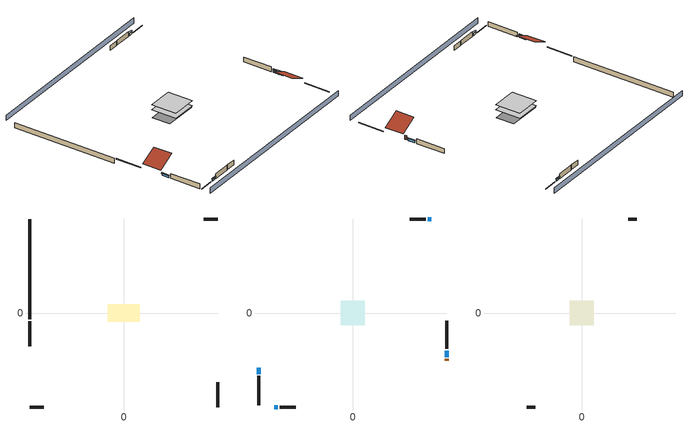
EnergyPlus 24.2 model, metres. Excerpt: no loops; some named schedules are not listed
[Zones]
basement - unconditioned
 floor foundation (Slab1 construction): -8.43,-4.68 -8.43,4.68 8.43,4.68 8.43,-4.68 z-2.13
 wall outside (RimJoist1 construction): -49.08,-4.28 -49.08,-17.26 z0.3:0.61
 wall outside (RimJoist2 construction): 49.08,49.08 41.85,49.08 z0.3:0.61
 wall outside (RimJoist3 construction): 49.08,-49.08 49.08,-36.09 z0.3:0.61
 wall outside (RimJoist4 construction): -49.08,-49.08 -41.85,-49.08 z0.3:0.61
 wall foundation (FoundationWall1 construction): -49.08,49.08 -49.08,-3.35 z-2.13:0.3
conditioned space
 floor to basement - unconditioned (Floor1 construction): -6.28,-6.28 -6.28,6.28 6.28,6.28 6.28,-6.28 z0.3
 wall outside (AdiabaticWallConstruction 1): 49.08,-24.84 49.08,-23.93 z0.3:2.34
 wall outside (AdiabaticWallConstruction): -49.08,-28.51 -49.08,-31.88 / 49.08,-23 49.08,-19.63 z0.3:1.4; 40.92,49.08 39.15,49.08 / -40.92,-49.08 -39.15,-49.08 z0.3:1.46
 wall outside (Wall1 construction): -49.08,-32.81 -49.08,-48.15 z0.3:2.74
 wall outside (Wall2 construction): 38.22,49.08 29.7,49.08 z0.3:2.74
 wall outside (Wall3 construction): 49.08,-18.7 49.08,-4.13 z0.3:2.74
 wall outside (Wall4 construction): -38.22,-49.08 -29.7,-49.08 z0.3:2.74
 window (WindowConstruction): -49.08,-28.51 -49.08,-31.88 z0.3:1.4
 window (WindowConstruction 1): 40.92,49.08 39.15,49.08 z0.3:1.46
 window (WindowConstruction 2): 49.08,-23 49.08,-19.63 z0.3:1.4
 window (WindowConstruction 3): -40.92,-49.08 -39.15,-49.08 z0.3:1.46
 door (Door): 49.08,-24.84 49.08,-23.93 z0.3:2.34
attic - vented
 floor to conditioned space (Floor2 construction Reversed): -6.28,-6.28 -6.28,6.28 6.28,6.28 6.28,-6.28 z2.74
 wall outside (Wall5 construction): 28.77,49.08 24.28,49.08 z0.3:2.74
 wall outside (Wall6 construction): -28.77,-49.08 -24.28,-49.08 z0.3:2.74
 roof outside (Roof1 construction): -49.08,-27.58,2.74 -40.68,-27.58,6.94 -40.68,-18.19,6.94 -49.08,-18.19,2.74
 roof outside (Roof2 construction): 49.08,-25.77,2.74 40.68,-25.77,6.94 40.68,-35.16,6.94 49.08,-35.16,2.74
shading: 49.08,53.65 -49.08,53.65 / -49.08,-53.65 49.08,-53.65 z0:2.74; -49.08,-32.19 -49.08,-28.21 -49.69,-28.21 -49.69,-32.19 z1.71; 38.85,49.08 41.23,49.08 41.23,49.69 38.85,49.69 z1.77; 49.08,-19.32 49.08,-23.3 49.69,-23.3 49.69,-19.32 z1.71; -38.85,-49.08 -41.23,-49.08 -41.23,-49.69 -38.85,-49.69 z1.77
[Building]
Building 1: Terrain=Suburbs
[Site:Location]
Portland Intl Arpt_OR: Latitude {deg}=45.59; Longitude {deg}=-122.6; Time Zone {hr}=-8; Elevation {m}=33; Keep Site Location Information=Yes
[Site:GroundTemperature:Shallow]
10.2558, 8.96328, 8.85977, 9.47314, 11.9355, 14.3863, 16.5111, 17.8571, 17.9714, 16.8767, 14.8061, 12.4304
[Site:WaterMainsTemperature]
Calculation Method=Schedule; Temperature Schedule=mains temperature schedule
[Material] Roughness=Rough; Thermal Absorptance=0.9
Name | Thickness {m} | Conductivity {W/m-K} | Density {kg/m3} | Specific Heat {J/kg-K} | Solar Absorptance | Visible Absorptance
asphalt or fiberglass shingles | 0.00635 | 0.162714 | 1121.4 | 1465.45 | 0.85 | 0.85
ceiling loosefill ins | 0.0846667 | 0.0480833 | 16.02 | 1046.75 | 0.7 | 0.7
ceiling stud and cavity | 0.1397 | 0.0920385 | 65.682 | 1177.47 | 0.7 | 0.7
concrete 4.0 in. | 0.1016 | 1.803125 | 2242.8 | 837.4 | 0.7 | 0.7
concrete 8.0 in. | 0.2032 | 1.803125 | 2242.8 | 837.4 | 0.7 | 0.7
door material | 0.04445 | 0.0612267 | 512.64 | 1214.23 | 0.7 | 0.7
floor covering | 0.0127 | 0.0433444 | 54.468 | 1339.84 | 0.6 | 0.6
floor stud and cavity | 0.1397 | 0.923637 | 92.3553 | 1139.71 | 0.7 | 0.7
furniture material basement - unconditioned 1; furniture material conditioned space 1 | 0.1524 | 0.115458 | 640.8 | 1214.23 | 0.6 | 0.6
gypsum board | 0.0127 | 0.160291 | 801 | 837.4 | 0.6 | 0.6
osb sheathing 0.5 in. | 0.0127 | 0.115458 | 512.64 | 1214.23 | 0.6 | 0.6
osb sheathing 0.5 in. 1 | 0.0127 | 0.115458 | 512.64 | 1214.23 | 0.7 | 0.7
osb sheathing 0.75 in. | 0.01905 | 0.115458 | 512.64 | 1214.23 | 0.7 | 0.7
rim joist stud and cavity | 0.0508 | 0.178688 | 50.32683 | 1063.81 | 0.6 | 0.6
roof rigid ins | 0.00281632 | 0.029427 | 32.04 | 1214.23 | 0.7 | 0.7
wall rigid ins | 0.512978 | 0.029427 | 32.04 | 1214.23 | 0.7 | 0.7
wall stud and cavity | 0.1397 | 0.550994 | 139.0536 | 1170.24 | 0.7 | 0.7
wall stud and cavity 1 | 0.1397 | 0.727959 | 139.0536 | 1170.24 | 0.6 | 0.6
wall stud and cavity 2 | 0.0889 | 0.380278 | 52.3479 | 1209.89 | 0.7 | 0.7
wall stud and cavity 3 | 0.0889 | 0.391764 | 83.0341 | 1211.67 | 0.7 | 0.7
wood siding | 0.0254 | 0.102417 | 544.68 | 1172.36 | 0.85 | 0.85
wood siding 1; wood siding 2 | 0.0254 | 0.102417 | 544.68 | 1172.36 | 0.7 | 0.7
[WindowMaterial:SimpleGlazingSystem]
WindowMaterial: U-Factor {W/m2-K}=2.15764; Solar Heat Gain Coefficient=0.44
[Construction]
AdiabaticWallConstruction: wood siding 1, wall rigid ins, wall stud and cavity 2, gypsum board
AdiabaticWallConstruction 1: wood siding 2, wall rigid ins, wall stud and cavity 2, gypsum board
Door: door material
Floor1 construction: floor stud and cavity, osb sheathing 0.75 in., floor covering
Floor2 construction Reversed: gypsum board, ceiling stud and cavity, ceiling loosefill ins
FoundationWall1 construction: concrete 8.0 in.
furniture construction basement - unconditioned 1: furniture material basement - unconditioned 1
furniture construction conditioned space 1: furniture material conditioned space 1
PartitionWallConstruction: gypsum board, wall stud and cavity 3, gypsum board
RimJoist1 construction; RimJoist2 construction; RimJoist3 construction; RimJoist4 construction: wood siding, rim joist stud and cavity
Roof1 construction; Roof2 construction: asphalt or fiberglass shingles, roof rigid ins, osb sheathing 0.5 in.
Slab1 construction: concrete 4.0 in.
Wall1 construction; Wall2 construction; Wall3 construction; Wall4 construction: wood siding, osb sheathing 0.5 in. 1, wall stud and cavity, gypsum board
Wall5 construction; Wall6 construction: wood siding, osb sheathing 0.5 in. 1, wall stud and cavity 1
WindowConstruction; WindowConstruction 1; WindowConstruction 2; WindowConstruction 3: WindowMaterial
[Zone] Multiplier=1; Part of Total Floor Area=Yes
Name | Volume {m3}
attic - vented | 147.678
basement - unconditioned; conditioned space | 384.656
[Space]
Name | Zone | Volume {m3}
attic - vented 1 | attic - vented | 147.678
basement - unconditioned 1 | basement - unconditioned | 384.656
conditioned space 1 | conditioned space | 384.656
[ZoneInfiltration:EffectiveLeakageArea]
infil attic - vented 1: Zone or Space=attic - vented 1; Schedule=Always On Discrete; Effective Air Leakage Area {cm2}=5257.79; Stack Coefficient=0.000195296; Wind Coefficient=3.68758e-05
[ZoneMixing]
whole house fan mix: Zone or Space=attic - vented; Schedule=Always On Continuous; Design Flow Rate Calculation Method=Flow/Zone; Design Flow Rate {m3/s}=0; Source Zone or Space=conditioned space
[SurfaceProperty:ExposedFoundationPerimeter]
Slab1: Exposed Perimeter Calculation Method=TotalExposedPerimeter; Total Exposed Perimeter {m}=52.4256
[InternalMass]
Name | Construction | Zone or ZoneList | Space or SpaceList | Surface Area {m2}
furniture mass basement - unconditioned 1 | furniture construction basement - unconditioned 1 | basement - unconditioned | basement - unconditioned 1 | 63.09974
furniture mass conditioned space 1 | furniture construction conditioned space 1 | conditioned space | conditioned space 1 | 63.09974
partition wall mass | PartitionWallConstruction | conditioned space | conditioned space 1 | 157.749
[ElectricEquipment] Design Level Calculation Method=EquipmentLevel
Name | Zone or ZoneList or Space or SpaceList | Schedule | Design Level {W} | Fraction Latent | Fraction Radiant | Fraction Lost
fridge 1 | basement - unconditioned 1 | fridge schedule 1 | 100.822 | 0 | 0.6 | 0
ceiling fan | conditioned space 1 | ceiling_fan | 18.2361 | 0 | 0.558 | 0
clothes dryer | conditioned space 1 | clothes_dryer | 1733.19 | 0.015 | 0.081 | 0.85
clothes washer | conditioned space 1 | clothes_washer | 248.965 | 0.03 | 0.162 | 0.7
cooking range | conditioned space 1 | cooking_range | 968.765 | 0.08 | 0.432 | 0.2
dishwasher | conditioned space 1 | dishwasher | 494.034 | 0.3 | 0.18 | 0.4
fridge | conditioned space 1 | fridge schedule | 49.4292 | 0 | 0.6 | 0
mech vent bath fan 0 | conditioned space 1 | mech vent bath fan 0 schedule | 30 | 0 | 0 | 1
mech vent house fan | conditioned space 1 | mech vent house fan schedule | 0 | 0 | 0 | 1
mech vent house fan cfis | conditioned space 1 | mech vent house fan cfis schedule | 0 | 0 | 0 | 0
mech vent range fan 0 | conditioned space 1 | mech vent range fan 0 schedule | 30 | 0 | 0 | 1
misc plug loads | conditioned space 1 | plug_loads_other | 364.601 | 0.021 | 0.558 | 0.049
misc tv | conditioned space 1 | plug_loads_tv | 532.992 | 0 | 0.6 | 0
misc well pump | conditioned space 1 | misc well pump schedule | 99.2725 | 0 | 0 | 1
whole house fan | conditioned space 1 | Always On Discrete | 0 | 0 | 0 | 1
[ZoneInfiltration:DesignFlowRate] Schedule=Always On Discrete
Name | Zone or ZoneList or Space or SpaceList | Design Flow Rate Calculation Method | Air Changes per Hour {1/hr} | Constant Term Coefficient | Temperature Term Coefficient | Velocity Term Coefficient | Velocity Squared Term Coefficient | Design Flow Rate {m3/s}
infil basement - unconditioned 1 | basement - unconditioned 1 | AirChanges/Hour | 0.1 | 1 | 0 | 0 | 0
infil flow; natural vent flow; whole house fan flow | conditioned space 1 | Flow/Zone |  |  |  |  |  | 0
[SurfaceProperty:IncidentSolarMultiplier] Incident Solar Multiplier=1; Incident Solar Multiplier Schedule=trans schedule winter=0.85 summer=0.7
Window1; Window2; Window3; Window4
[Lights]
interior lighting: Zone or ZoneList or Space or SpaceList=conditioned space 1; Schedule=lighting_interior; Design Level Calculation Method=LightingLevel; Lighting Level {W}=331.156; Return Air Fraction=0; Fraction Radiant=0.6; Fraction Visible=0.2; Fraction Replaceable=1
[People]
occupants: Zone or ZoneList or Space or SpaceList=conditioned space 1; Number of People Schedule=occupants; Number of People Calculation Method=People; Number of People=3; Fraction Radiant=0.314171; Sensible Heat Fraction=0.56303; Activity Level Schedule=occupants activity schedule; Carbon Dioxide Generation Rate {m3/s-W}=0; Enable ASHRAE 55 Comfort Warnings=No; Mean Radiant Temperature Calculation Type=EnclosureAveraged
[OtherEquipment] Zone or ZoneList or Space or SpaceList=conditioned space 1; Design Level Calculation Method=EquipmentLevel
Name | Fuel Type | Schedule | Design Level {W} | Fraction Latent | Fraction Radiant | Fraction Lost
clothes dryer 1 | Electricity | clothes_dryer | 0 | 0.015 | 0.081 | 0.85
cooking range 1 | Electricity | cooking_range | 0 | 0.08 | 0.432 | 0.2
general water use latent | None | general water use schedule | 62.594 | 1 | 0 | 0
general water use sensible | None | general water use schedule | -61.6891 | 0 | 0.6 | 0
mech vent house fan latent load; water heater lat | None | Always On Discrete | 0 | 1 | 0 | 0
mech vent house fan sensible load; water heater sens | None | Always On Discrete | 0 | 0 | 0 | 0
water heater energy adjustment1 | Electricity | Always On Discrete | 0.01 | 0 | 0 | 1
[AvailabilityManager:Scheduled]
room ac airloop Availability Manager: Schedule=Always On Discrete
[WaterUse:Equipment]
dishwasher: Peak Flow Rate {m3/s}=5.73305e-06; Flow Rate Fraction Schedule=hot_water_dishwasher
[Foundation:Kiva]
Foundation Kiva 1: Initial Indoor Air Temperature {C}=9.52053; Wall Height Above Grade {m}=0.3048; Wall Depth Below Slab {m}=0.2032
[Foundation:Kiva:Settings]
Soil Conductivity {W/m-K}=1.3848; Soil Density {kg/m3}=1842.3; Soil Specific Heat {J/kg-K}=418.7; Ground Solar Absorptivity=0.9; Ground Thermal Absorptivity=0.9; Ground Surface Roughness {m}=0.03; Far-Field Width {m}=40; Deep-Ground Boundary Condition=ZeroFlux; Deep-Ground Depth {m}=40; Minimum Cell Dimension {m}=0.2; Maximum Cell Growth Coefficient=3; Simulation Timestep=Timestep
[Exterior:Lights]
exterior lighting: Schedule=exterior lighting schedule; Design Level {W}=10.6381
[EnergyManagementSystem:GlobalVariable]
infil_program_Qfan
infil_program_Qinf
natural_vent_program_Qnv
natural_vent_program_Qwhf
room_ac_airloop_Fan_RTF
[EnergyManagementSystem:Sensor]
Name | Output:Variable or Output:Meter Index Key | Output:Variable or Output:Meter
airflow_gain | infil flow | Infiltration Sensible Heat Gain Energy
airflow_gain_1 | natural vent flow | Infiltration Sensible Heat Gain Energy
airflow_gain_2 | whole house fan flow | Infiltration Sensible Heat Gain Energy
airflow_loss | infil flow | Infiltration Sensible Heat Loss Energy
airflow_loss_1 | natural vent flow | Infiltration Sensible Heat Loss Energy
airflow_loss_2 | whole house fan flow | Infiltration Sensible Heat Loss Energy
clg_load_cond |  | Cooling:EnergyTransfer:Zone:CONDITIONED SPACE
clg_sp_s; clg_sp_s_1 | cooling setpoint | Schedule Value
clothes_dryer_exhaust_0_sch_s | clothes_dryer | Schedule Value
cool_season | cooling season schedule | Schedule Value
fridge_tin_s_1 | basement - unconditioned | Zone Mean Air Temperature
htg_load_cond |  | Heating:EnergyTransfer:Zone:CONDITIONED SPACE
htg_sp_s; htg_sp_s_1 | heating setpoint | Schedule Value
ig_ee_conv | ceiling fan | Electric Equipment Convective Heating Energy
ig_ee_conv_1 | clothes dryer | Electric Equipment Convective Heating Energy
ig_ee_conv_3 | cooking range | Electric Equipment Convective Heating Energy
ig_ee_conv_4 | dishwasher | Electric Equipment Convective Heating Energy
ig_ee_conv_5 | fridge | Electric Equipment Convective Heating Energy
ig_ee_conv_6 | misc plug loads | Electric Equipment Convective Heating Energy
ig_ee_conv_7 | misc tv | Electric Equipment Convective Heating Energy
ig_ee_conv_8 | misc well pump | Electric Equipment Convective Heating Energy
ig_ee_conv_9 | whole house fan | Electric Equipment Convective Heating Energy
ig_ee_rad | ceiling fan | Electric Equipment Radiant Heating Energy
ig_ee_rad_1 | clothes dryer | Electric Equipment Radiant Heating Energy
ig_ee_rad_3 | cooking range | Electric Equipment Radiant Heating Energy
ig_ee_rad_4 | dishwasher | Electric Equipment Radiant Heating Energy
ig_ee_rad_5 | fridge | Electric Equipment Radiant Heating Energy
ig_ee_rad_6 | misc plug loads | Electric Equipment Radiant Heating Energy
ig_ee_rad_7 | misc tv | Electric Equipment Radiant Heating Energy
ig_ee_rad_8 | misc well pump | Electric Equipment Radiant Heating Energy
ig_ee_rad_9 | whole house fan | Electric Equipment Radiant Heating Energy
ig_lgt_conv | interior lighting | Lights Convective Heating Energy
ig_lgt_rad | interior lighting | Lights Radiant Heating Energy
ig_lgt_vis | interior lighting | Lights Visible Radiation Heating Energy
ig_oe_conv | clothes dryer 1 | Other Equipment Convective Heating Energy
ig_oe_conv_1 | cooking range 1 | Other Equipment Convective Heating Energy
ig_oe_conv_2 | general water use latent | Other Equipment Convective Heating Energy
ig_oe_conv_3 | general water use sensible | Other Equipment Convective Heating Energy
ig_oe_conv_4 | water heater energy adjustment1 | Other Equipment Convective Heating Energy
ig_oe_conv_5 | water heater lat | Other Equipment Convective Heating Energy
ig_oe_conv_6 | water heater sens | Other Equipment Convective Heating Energy
ig_oe_rad | clothes dryer 1 | Other Equipment Radiant Heating Energy
ig_oe_rad_1 | cooking range 1 | Other Equipment Radiant Heating Energy
ig_oe_rad_2 | general water use latent | Other Equipment Radiant Heating Energy
ig_oe_rad_3 | general water use sensible | Other Equipment Radiant Heating Energy
ig_oe_rad_4 | water heater energy adjustment1 | Other Equipment Radiant Heating Energy
ig_oe_rad_5 | water heater lat | Other Equipment Radiant Heating Energy
ig_oe_rad_6 | water heater sens | Other Equipment Radiant Heating Energy
ig_ppl_conv | occupants | People Convective Heating Energy
ig_ppl_rad | occupants | People Radiant Heating Energy
im_conv | furniture mass conditioned space 1 | Surface Inside Face Convection Heat Gain Energy
im_conv_1 | partition wall mass | Surface Inside Face Convection Heat Gain Energy
im_ig | furniture mass conditioned space 1 | Surface Inside Face Internal Gains Radiation Heat Gain Energy
im_ig_1 | partition wall mass | Surface Inside Face Internal Gains Radiation Heat Gain Energy
im_lgt | furniture mass conditioned space 1 | Surface Inside Face Lights Radiation Heat Gain Energy
im_lgt_1 | partition wall mass | Surface Inside Face Lights Radiation Heat Gain Energy
im_sol | furniture mass conditioned space 1 | Surface Inside Face Solar Radiation Heat Gain Energy
im_sol_1 | partition wall mass | Surface Inside Face Solar Radiation Heat Gain Energy
im_surf | furniture mass conditioned space 1 | Surface Inside Face Net Surface Thermal Radiation Heat Gain Energy
im_surf_1 | partition wall mass | Surface Inside Face Net Surface Thermal Radiation Heat Gain Energy
mech_vent_bath_fan_0_sch_s | mech vent bath fan 0 schedule | Schedule Value
mech_vent_range_fan_0_sch_s | mech vent range fan 0 schedule | Schedule Value
mv_conv | mech vent bath fan 0 | Electric Equipment Convective Heating Energy
mv_conv_1 | mech vent house fan | Electric Equipment Convective Heating Energy
mv_conv_2 | mech vent house fan cfis | Electric Equipment Convective Heating Energy
mv_conv_3 | mech vent range fan 0 | Electric Equipment Convective Heating Energy
mv_conv_4 | mech vent house fan latent load | Other Equipment Convective Heating Energy
mv_conv_5 | mech vent house fan sensible load | Other Equipment Convective Heating Energy
mv_rad | mech vent bath fan 0 | Electric Equipment Radiant Heating Energy
mv_rad_1 | mech vent house fan | Electric Equipment Radiant Heating Energy
mv_rad_2 | mech vent house fan cfis | Electric Equipment Radiant Heating Energy
mv_rad_3 | mech vent range fan 0 | Electric Equipment Radiant Heating Energy
mv_rad_4 | mech vent house fan latent load | Other Equipment Radiant Heating Energy
mv_rad_5 | mech vent house fan sensible load | Other Equipment Radiant Heating Energy
natural_vent_s | natural vent schedule | Schedule Value
out_pb_s |  | Site Outdoor Air Barometric Pressure
out_wt_s |  | Site Outdoor Air Humidity Ratio
site_vw_s |  | Site Wind Speed
ss_back_out | Window1 | Surface Window Shortwave from Zone Back Out Window Heat Transfer Rate
ss_back_out_1 | Window2 | Surface Window Shortwave from Zone Back Out Window Heat Transfer Rate
ss_back_out_2 | Window3 | Surface Window Shortwave from Zone Back Out Window Heat Transfer Rate
ss_back_out_3 | Window4 | Surface Window Shortwave from Zone Back Out Window Heat Transfer Rate
ss_conv | Door1 | Surface Inside Face Convection Heat Gain Energy
ss_conv_1 | Window1 | Surface Inside Face Convection Heat Gain Energy
ss_conv_2 | Window2 | Surface Inside Face Convection Heat Gain Energy
ss_conv_3 | Window3 | Surface Inside Face Convection Heat Gain Energy
ss_conv_4 | Window4 | Surface Inside Face Convection Heat Gain Energy
ss_ig | Door1 | Surface Inside Face Internal Gains Radiation Heat Gain Energy
ss_ig_1 | Window1 | Surface Inside Face Internal Gains Radiation Heat Gain Energy
ss_ig_2 | Window2 | Surface Inside Face Internal Gains Radiation Heat Gain Energy
ss_ig_3 | Window3 | Surface Inside Face Internal Gains Radiation Heat Gain Energy
ss_ig_4 | Window4 | Surface Inside Face Internal Gains Radiation Heat Gain Energy
ss_lgt | Door1 | Surface Inside Face Lights Radiation Heat Gain Energy
ss_sol | Door1 | Surface Inside Face Solar Radiation Heat Gain Energy
ss_surf | Door1 | Surface Inside Face Net Surface Thermal Radiation Heat Gain Energy
ss_surf_1 | Window1 | Surface Inside Face Net Surface Thermal Radiation Heat Gain Energy
ss_surf_2 | Window2 | Surface Inside Face Net Surface Thermal Radiation Heat Gain Energy
ss_surf_3 | Window3 | Surface Inside Face Net Surface Thermal Radiation Heat Gain Energy
ss_surf_4 | Window4 | Surface Inside Face Net Surface Thermal Radiation Heat Gain Energy
ss_trans_in | Window1 | Surface Window Transmitted Solar Radiation Rate
ss_trans_in_1 | Window2 | Surface Window Transmitted Solar Radiation Rate
ss_trans_in_2 | Window3 | Surface Window Transmitted Solar Radiation Rate
ss_trans_in_3 | Window4 | Surface Window Transmitted Solar Radiation Rate
ss_trans_out | Window1 | Surface Inside Face Initial Transmitted Diffuse Transmitted Out Window Solar Radiation Rate
ss_trans_out_1 | Window2 | Surface Inside Face Initial Transmitted Diffuse Transmitted Out Window Solar Radiation Rate
ss_trans_out_2 | Window3 | Surface Inside Face Initial Transmitted Diffuse Transmitted Out Window Solar Radiation Rate
ss_trans_out_3 | Window4 | Surface Inside Face Initial Transmitted Diffuse Transmitted Out Window Solar Radiation Rate
s_conv | Floor1 | Surface Inside Face Convection Heat Gain Energy
s_conv_1 | Floor2 | Surface Inside Face Convection Heat Gain Energy
s_conv_2 | Wall1 | Surface Inside Face Convection Heat Gain Energy
s_conv_3 | Wall2 | Surface Inside Face Convection Heat Gain Energy
s_conv_4 | Wall3 | Surface Inside Face Convection Heat Gain Energy
s_conv_5 | Wall4 | Surface Inside Face Convection Heat Gain Energy
s_ig | Floor1 | Surface Inside Face Internal Gains Radiation Heat Gain Energy
s_ig_1 | Floor2 | Surface Inside Face Internal Gains Radiation Heat Gain Energy
s_ig_2 | Wall1 | Surface Inside Face Internal Gains Radiation Heat Gain Energy
s_ig_3 | Wall2 | Surface Inside Face Internal Gains Radiation Heat Gain Energy
s_ig_4 | Wall3 | Surface Inside Face Internal Gains Radiation Heat Gain Energy
s_ig_5 | Wall4 | Surface Inside Face Internal Gains Radiation Heat Gain Energy
s_lgt | Floor1 | Surface Inside Face Lights Radiation Heat Gain Energy
s_lgt_1 | Floor2 | Surface Inside Face Lights Radiation Heat Gain Energy
s_lgt_2 | Wall1 | Surface Inside Face Lights Radiation Heat Gain Energy
s_lgt_3 | Wall2 | Surface Inside Face Lights Radiation Heat Gain Energy
s_lgt_4 | Wall3 | Surface Inside Face Lights Radiation Heat Gain Energy
s_lgt_5 | Wall4 | Surface Inside Face Lights Radiation Heat Gain Energy
s_sol | Floor1 | Surface Inside Face Solar Radiation Heat Gain Energy
s_sol_1 | Floor2 | Surface Inside Face Solar Radiation Heat Gain Energy
s_sol_2 | Wall1 | Surface Inside Face Solar Radiation Heat Gain Energy
s_sol_3 | Wall2 | Surface Inside Face Solar Radiation Heat Gain Energy
s_sol_4 | Wall3 | Surface Inside Face Solar Radiation Heat Gain Energy
s_sol_5 | Wall4 | Surface Inside Face Solar Radiation Heat Gain Energy
s_surf | Floor1 | Surface Inside Face Net Surface Thermal Radiation Heat Gain Energy
s_surf_1 | Floor2 | Surface Inside Face Net Surface Thermal Radiation Heat Gain Energy
s_surf_2 | Wall1 | Surface Inside Face Net Surface Thermal Radiation Heat Gain Energy
s_surf_3 | Wall2 | Surface Inside Face Net Surface Thermal Radiation Heat Gain Energy
s_surf_4 | Wall3 | Surface Inside Face Net Surface Thermal Radiation Heat Gain Energy
s_surf_5 | Wall4 | Surface Inside Face Net Surface Thermal Radiation Heat Gain Energy
water_heater_T_set | water heater setpoint | Schedule Value
[EnergyManagementSystem:Actuator]
Name | Actuated Component Unique | Actuated Component Type | Actuated Component Control Type
fridge_schedule_1_act | fridge schedule 1 | Schedule:Constant | Schedule Value
fridge_schedule_act | fridge schedule | Schedule:Constant | Schedule Value
infil_flow_act | infil flow | Zone Infiltration | Air Exchange Flow Rate
mech_vent_house_fan_cfis_act | mech vent house fan cfis | ElectricEquipment | Electricity Rate
mech_vent_house_fan_latent_load_act | mech vent house fan latent load | OtherEquipment | Power Level
mech_vent_house_fan_sensible_load_act | mech vent house fan sensible load | OtherEquipment | Power Level
natural_vent_flow_act | natural vent flow | Zone Infiltration | Air Exchange Flow Rate
water_heater_HPWHSchedOverride | water heater setpoint | Schedule:Constant | Schedule Value
water_heater_hpwh_ec_adj_act | water heater energy adjustment1 | OtherEquipment | Power Level
water_heater_lat_act | water heater lat | OtherEquipment | Power Level
water_heater_LESchedOverride | water heater BottomElementSetpoint | Schedule:Constant | Schedule Value
water_heater_sens_act | water heater sens | OtherEquipment | Power Level
water_heater_UESchedOverride | water heater TopElementSetpoint | Schedule:Constant | Schedule Value
whole_house_fan_act | whole house fan | ElectricEquipment | Electricity Rate
whole_house_fan_flow_act | whole house fan flow | Zone Infiltration | Air Exchange Flow Rate
whole_house_fan_mix_act | whole house fan mix | ZoneMixing | Air Exchange Flow Rate
